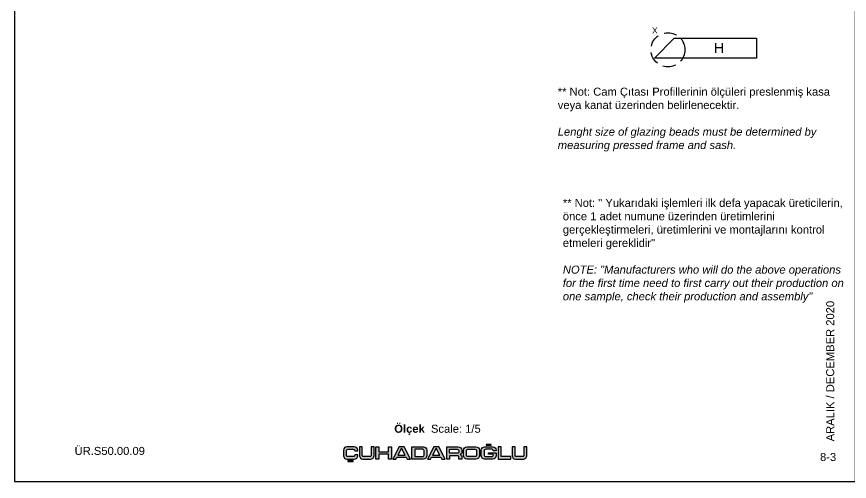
# Model space of a CAD drawing. Header units: millimetres. Extents: x 221 to 2771, y 196 to 840.
# Drawn here: x 881.8 to 1089.8, y 542.6 to 658.7 of the extents above; entities that cross this region are included whole.
import ezdxf

# ---------------------------------------------------------------- set-up
doc = ezdxf.new("R2010")
doc.units = ezdxf.units.MM
doc.linetypes.add('HIDDEN', pattern=[9.525, 6.35, -3.175])
for name, color, linetype in [('ANTET', 7, 'Continuous'), ('antet_k', 7, 'Continuous'), ('kesit_k', 7, 'Continuous'), ('yazı_numara_k', 21, 'Continuous')]:
    doc.layers.add(name, color=color, linetype=linetype)
doc.styles.get("Standard").update_dxf_attribs({"font": 'arial.ttf'})

# ---------------------------------------------------------------- blocks, each defined once
blk = doc.blocks.new('Rev.No.1A')
at = {"insert": (-570.02, 4668.22), "char_height": 2, "width": 54.4479, "attachment_point": 1}
blk.add_mtext('{\\C7;ÜR.S50.00.09}', dxfattribs=at)
blk = doc.blocks.new('S1.A')
at = {"color": 252}
blk.add_lwpolyline([(2269.17, -494.13), (2269.17, -791.13), (2479.17, -791.13), (2479.17, -494.13)], close=True, dxfattribs=at)
blk.add_blockref('Rev.No.1A', (2854.18, -5450.74))
blk = doc.blocks.new('ÇUHADAROĞLU')
at = {"layer": 'ANTET'}
h = blk.add_hatch(color=7, dxfattribs=at)
h.paths.add_polyline_path([(159.1, 19.64, -0.414214), (159.42, 19.96), (160.84, 19.96, -0.414214), (161.16, 19.64), (161.16, 19.54), (161.9, 19.54), (161.9, 19.73, 0.414214), (161.05, 20.59), (159.21, 20.59, 0.414214), (158.36, 19.73), (158.36, 18.36, 0.414214), (159.21, 17.51), (161.05, 17.51, 0.414214), (161.9, 18.36), (161.9, 18.55), (161.16, 18.55), (161.16, 18.46, -0.414214), (160.84, 18.13), (159.42, 18.13, -0.414214), (159.1, 18.46)])
h.paths.add_polyline_path([(159.48, 17.12), (159.48, 16.9), (160.78, 16.9), (160.78, 17.12)])
h.paths.add_polyline_path([(165.15, 17.51, 0.414214), (166, 18.36), (166, 20.59), (165.29, 20.59), (165.29, 18.39, -0.414214), (165.03, 18.13), (163.32, 18.13, -0.414214), (163.06, 18.39), (163.06, 20.59), (162.35, 20.59), (162.35, 18.36, 0.414214), (163.2, 17.51)])
h.paths.add_polyline_path([(167.19, 18.73), (169.58, 18.73), (169.58, 17.51), (170.32, 17.51), (170.32, 20.59), (169.58, 20.59), (169.58, 19.36), (167.19, 19.36), (167.19, 20.59), (166.45, 20.59), (166.45, 17.51), (167.19, 17.51)])
h.paths.add_polyline_path([(170.66, 17.51), (171.46, 17.51), (171.69, 17.95), (174.05, 17.95), (174.29, 17.51), (175.09, 17.51), (173.48, 20.6), (172.27, 20.6)])
h.paths.add_polyline_path([(171.97, 18.49), (172.87, 20.23), (173.78, 18.49)], flags=16)
h.paths.add_polyline_path([(175.43, 17.51), (178.34, 17.51, 0.414214), (179.19, 18.36), (179.19, 19.73, 0.414214), (178.34, 20.59), (175.43, 20.59)])
h.paths.add_polyline_path([(176.14, 19.96), (178.15, 19.96, -0.414214), (178.47, 19.64), (178.47, 18.46, -0.414214), (178.15, 18.13), (176.14, 18.13)], flags=16)
h.paths.add_polyline_path([(180.34, 17.95), (182.7, 17.95), (182.94, 17.51), (183.74, 17.51), (182.13, 20.6), (180.92, 20.6), (179.31, 17.51), (180.11, 17.51)])
h.paths.add_polyline_path([(180.62, 18.49), (181.52, 20.23), (182.43, 18.49)], flags=16)
h.paths.add_polyline_path([(184.84, 18.34), (186.84, 18.34, -0.414214), (187.17, 18.02), (187.17, 17.51), (187.88, 17.51), (187.88, 18.21, 0.203358), (187.78, 18.44, 0.098259), (187.5, 18.62), (187.5, 18.7, 0.058399), (187.74, 18.83, 0.246853), (187.88, 19.09), (187.88, 19.73, 0.414214), (187.03, 20.59), (184.13, 20.59), (184.13, 17.51), (184.84, 17.51)])
h.paths.add_polyline_path([(184.84, 18.99), (184.84, 19.96), (186.82, 19.96, -0.414214), (187.17, 19.61), (187.17, 19.31, -0.414214), (186.84, 18.99)], flags=16)
h.paths.add_polyline_path([(191.45, 17.51, 0.414214), (192.31, 18.36), (192.31, 19.73, 0.414214), (191.45, 20.59), (189.19, 20.59, 0.414214), (188.33, 19.73), (188.33, 18.36, 0.414214), (189.19, 17.51)])
h.paths.add_polyline_path([(189.37, 18.13, -0.414214), (189.05, 18.46), (189.05, 19.64, -0.414214), (189.37, 19.96), (191.27, 19.96, -0.414214), (191.59, 19.64), (191.59, 18.46, -0.414214), (191.27, 18.13)], flags=16)
h.paths.add_polyline_path([(193.61, 17.51), (195.66, 17.51, 0.414214), (196.51, 18.36), (196.51, 19.11), (194.59, 19.11), (194.59, 18.7), (195.78, 18.7), (195.78, 18.54, -0.414214), (195.37, 18.13), (193.9, 18.13, -0.414214), (193.49, 18.54), (193.49, 19.55, -0.414214), (193.9, 19.96), (195.37, 19.96, -0.407741), (195.78, 19.56), (196.51, 19.56), (196.51, 19.73, 0.414214), (195.66, 20.59), (193.61, 20.59, 0.414214), (192.76, 19.73), (192.76, 18.36, 0.414214)])
h.paths.add_polyline_path([(195.28, 20.97), (195.28, 21.19), (193.99, 21.19), (193.99, 20.97)])
h.paths.add_polyline_path([(200.14, 17.51), (200.14, 18.13), (197.76, 18.13), (197.76, 20.59), (196.97, 20.59), (196.97, 17.51)])
h.paths.add_polyline_path([(201.2, 18.39), (201.2, 20.59), (200.48, 20.59), (200.48, 18.36, 0.414214), (201.34, 17.51), (203.28, 17.51, 0.414214), (204.13, 18.36), (204.13, 20.59), (203.42, 20.59), (203.42, 18.39, -0.414214), (203.16, 18.13), (201.46, 18.13, -0.414214)])
h = blk.add_hatch(color=7, dxfattribs=at)
h.paths.add_polyline_path([(159.1, 19.64, -0.414214), (159.42, 19.96), (160.84, 19.96, -0.414214), (161.16, 19.64), (161.16, 19.54), (161.9, 19.54), (161.9, 19.73, 0.414214), (161.05, 20.59), (159.21, 20.59, 0.414214), (158.36, 19.73), (158.36, 18.36, 0.414214), (159.21, 17.51), (161.05, 17.51, 0.414214), (161.9, 18.36), (161.9, 18.55), (161.16, 18.55), (161.16, 18.46, -0.414214), (160.84, 18.13), (159.42, 18.13, -0.414214), (159.1, 18.46)])
h.paths.add_polyline_path([(159.48, 17.12), (159.48, 16.9), (160.78, 16.9), (160.78, 17.12)])
h.paths.add_polyline_path([(165.15, 17.51, 0.414214), (166, 18.36), (166, 20.59), (165.29, 20.59), (165.29, 18.39, -0.414214), (165.03, 18.13), (163.32, 18.13, -0.414214), (163.06, 18.39), (163.06, 20.59), (162.35, 20.59), (162.35, 18.36, 0.414214), (163.2, 17.51)])
h.paths.add_polyline_path([(167.19, 18.73), (169.58, 18.73), (169.58, 17.51), (170.32, 17.51), (170.32, 20.59), (169.58, 20.59), (169.58, 19.36), (167.19, 19.36), (167.19, 20.59), (166.45, 20.59), (166.45, 17.51), (167.19, 17.51)])
h.paths.add_polyline_path([(170.66, 17.51), (171.46, 17.51), (171.69, 17.95), (174.05, 17.95), (174.29, 17.51), (175.09, 17.51), (173.48, 20.6), (172.27, 20.6)])
h.paths.add_polyline_path([(171.97, 18.49), (172.87, 20.23), (173.78, 18.49)], flags=16)
h.paths.add_polyline_path([(175.43, 17.51), (178.34, 17.51, 0.414214), (179.19, 18.36), (179.19, 19.73, 0.414214), (178.34, 20.59), (175.43, 20.59)])
h.paths.add_polyline_path([(176.14, 19.96), (178.15, 19.96, -0.414214), (178.47, 19.64), (178.47, 18.46, -0.414214), (178.15, 18.13), (176.14, 18.13)], flags=16)
h.paths.add_polyline_path([(180.34, 17.95), (182.7, 17.95), (182.94, 17.51), (183.74, 17.51), (182.13, 20.6), (180.92, 20.6), (179.31, 17.51), (180.11, 17.51)])
h.paths.add_polyline_path([(180.62, 18.49), (181.52, 20.23), (182.43, 18.49)], flags=16)
h.paths.add_polyline_path([(184.84, 18.34), (186.84, 18.34, -0.414214), (187.17, 18.02), (187.17, 17.51), (187.88, 17.51), (187.88, 18.21, 0.203358), (187.78, 18.44, 0.098259), (187.5, 18.62), (187.5, 18.7, 0.058399), (187.74, 18.83, 0.246853), (187.88, 19.09), (187.88, 19.73, 0.414214), (187.03, 20.59), (184.13, 20.59), (184.13, 17.51), (184.84, 17.51)])
h.paths.add_polyline_path([(184.84, 18.99), (184.84, 19.96), (186.82, 19.96, -0.414214), (187.17, 19.61), (187.17, 19.31, -0.414214), (186.84, 18.99)], flags=16)
h.paths.add_polyline_path([(191.45, 17.51, 0.414214), (192.31, 18.36), (192.31, 19.73, 0.414214), (191.45, 20.59), (189.19, 20.59, 0.414214), (188.33, 19.73), (188.33, 18.36, 0.414214), (189.19, 17.51)])
h.paths.add_polyline_path([(189.37, 18.13, -0.414214), (189.05, 18.46), (189.05, 19.64, -0.414214), (189.37, 19.96), (191.27, 19.96, -0.414214), (191.59, 19.64), (191.59, 18.46, -0.414214), (191.27, 18.13)], flags=16)
h.paths.add_polyline_path([(193.61, 17.51), (195.66, 17.51, 0.414214), (196.51, 18.36), (196.51, 19.11), (194.59, 19.11), (194.59, 18.7), (195.78, 18.7), (195.78, 18.54, -0.414214), (195.37, 18.13), (193.9, 18.13, -0.414214), (193.49, 18.54), (193.49, 19.55, -0.414214), (193.9, 19.96), (195.37, 19.96, -0.407741), (195.78, 19.56), (196.51, 19.56), (196.51, 19.73, 0.414214), (195.66, 20.59), (193.61, 20.59, 0.414214), (192.76, 19.73), (192.76, 18.36, 0.414214)])
h.paths.add_polyline_path([(195.28, 20.97), (195.28, 21.19), (193.99, 21.19), (193.99, 20.97)])
h.paths.add_polyline_path([(200.14, 17.51), (200.14, 18.13), (197.76, 18.13), (197.76, 20.59), (196.97, 20.59), (196.97, 17.51)])
h.paths.add_polyline_path([(201.2, 18.39), (201.2, 20.59), (200.48, 20.59), (200.48, 18.36, 0.414214), (201.34, 17.51), (203.28, 17.51, 0.414214), (204.13, 18.36), (204.13, 20.59), (203.42, 20.59), (203.42, 18.39, -0.414214), (203.16, 18.13), (201.46, 18.13, -0.414214)])
at = {"layer": 'ANTET', "color": 7}
for points in [[(193.99, 21.19), (193.99, 20.97), (195.28, 20.97), (195.28, 21.19)], [(193.99, 21.19), (193.99, 20.97), (195.28, 20.97), (195.28, 21.19)], [(167.19, 20.59), (167.19, 19.36), (169.58, 19.36), (169.58, 20.59), (170.32, 20.59), (170.32, 17.51), (169.58, 17.51), (169.58, 18.73), (167.19, 18.73), (167.19, 17.51), (166.45, 17.51), (166.45, 20.59)], [(167.19, 20.59), (167.19, 19.36), (169.58, 19.36), (169.58, 20.59), (170.32, 20.59), (170.32, 17.51), (169.58, 17.51), (169.58, 18.73), (167.19, 18.73), (167.19, 17.51), (166.45, 17.51), (166.45, 20.59)], [(171.46, 17.51), (171.69, 17.95), (174.05, 17.95), (174.29, 17.51), (175.09, 17.51), (173.48, 20.6), (172.27, 20.6), (170.66, 17.51)], [(171.46, 17.51), (171.69, 17.95), (174.05, 17.95), (174.29, 17.51), (175.09, 17.51), (173.48, 20.6), (172.27, 20.6), (170.66, 17.51)], [(171.97, 18.49), (173.78, 18.49), (172.87, 20.23)], [(171.97, 18.49), (173.78, 18.49), (172.87, 20.23)], [(180.11, 17.51), (180.34, 17.95), (182.7, 17.95), (182.94, 17.51), (183.74, 17.51), (182.13, 20.6), (180.92, 20.6), (179.31, 17.51)], [(180.11, 17.51), (180.34, 17.95), (182.7, 17.95), (182.94, 17.51), (183.74, 17.51), (182.13, 20.6), (180.92, 20.6), (179.31, 17.51)], [(180.62, 18.49), (182.43, 18.49), (181.52, 20.23)], [(180.62, 18.49), (182.43, 18.49), (181.52, 20.23)], [(196.97, 20.59), (196.97, 17.51), (200.14, 17.51), (200.14, 18.13), (197.76, 18.13), (197.76, 20.59)], [(196.97, 20.59), (196.97, 17.51), (200.14, 17.51), (200.14, 18.13), (197.76, 18.13), (197.76, 20.59)], [(159.48, 17.12), (159.48, 16.9), (160.78, 16.9), (160.78, 17.12)], [(159.48, 17.12), (159.48, 16.9), (160.78, 16.9), (160.78, 17.12)]]:
    blk.add_lwpolyline(points, close=True, dxfattribs=at)
for points in [[(159.42, 18.13, -0.414214), (159.1, 18.46), (159.1, 19.64, -0.414214), (159.42, 19.96), (160.84, 19.96, -0.414214), (161.16, 19.64), (161.16, 19.54), (161.9, 19.54), (161.9, 19.73, 0.414214), (161.05, 20.59), (159.21, 20.59, 0.414214), (158.36, 19.73), (158.36, 18.36, 0.414214), (159.21, 17.51), (161.05, 17.51, 0.414214), (161.9, 18.36), (161.9, 18.55), (161.16, 18.55), (161.16, 18.46, -0.414214), (160.84, 18.13)], [(159.42, 18.13, -0.414214), (159.1, 18.46), (159.1, 19.64, -0.414214), (159.42, 19.96), (160.84, 19.96, -0.414214), (161.16, 19.64), (161.16, 19.54), (161.9, 19.54), (161.9, 19.73, 0.414214), (161.05, 20.59), (159.21, 20.59, 0.414214), (158.36, 19.73), (158.36, 18.36, 0.414214), (159.21, 17.51), (161.05, 17.51, 0.414214), (161.9, 18.36), (161.9, 18.55), (161.16, 18.55), (161.16, 18.46, -0.414214), (160.84, 18.13)], [(165.03, 18.13), (163.32, 18.13, -0.414214), (163.06, 18.39), (163.06, 20.59), (162.35, 20.59), (162.35, 18.36, 0.414214), (163.2, 17.51), (165.15, 17.51, 0.414214), (166, 18.36), (166, 20.59), (165.29, 20.59), (165.29, 18.39, -0.414214)], [(165.03, 18.13), (163.32, 18.13, -0.414214), (163.06, 18.39), (163.06, 20.59), (162.35, 20.59), (162.35, 18.36, 0.414214), (163.2, 17.51), (165.15, 17.51, 0.414214), (166, 18.36), (166, 20.59), (165.29, 20.59), (165.29, 18.39, -0.414214)], [(175.43, 17.51), (175.43, 20.59), (178.34, 20.59, -0.414214), (179.19, 19.73), (179.19, 18.36, -0.414214), (178.34, 17.51)], [(175.43, 17.51), (175.43, 20.59), (178.34, 20.59, -0.414214), (179.19, 19.73), (179.19, 18.36, -0.414214), (178.34, 17.51)], [(178.47, 19.64, 0.414214), (178.15, 19.96), (176.14, 19.96), (176.14, 18.13), (178.15, 18.13, 0.414214), (178.47, 18.46)], [(178.47, 19.64, 0.414214), (178.15, 19.96), (176.14, 19.96), (176.14, 18.13), (178.15, 18.13, 0.414214), (178.47, 18.46)], [(187.88, 18.21), (187.88, 17.51), (187.17, 17.51), (187.17, 18.02, 0.414214), (186.84, 18.34), (184.84, 18.34), (184.84, 17.51), (184.13, 17.51), (184.13, 20.59), (187.03, 20.59, -0.414214), (187.88, 19.73), (187.88, 19.09, -0.246853), (187.74, 18.83, -0.058399), (187.5, 18.7), (187.5, 18.62, -0.098259), (187.78, 18.44, -0.203358)], [(187.88, 18.21), (187.88, 17.51), (187.17, 17.51), (187.17, 18.02, 0.414214), (186.84, 18.34), (184.84, 18.34), (184.84, 17.51), (184.13, 17.51), (184.13, 20.59), (187.03, 20.59, -0.414214), (187.88, 19.73), (187.88, 19.09, -0.246853), (187.74, 18.83, -0.058399), (187.5, 18.7), (187.5, 18.62, -0.098259), (187.78, 18.44, -0.203358)], [(186.82, 19.96, -0.414214), (187.17, 19.61), (187.17, 19.31, -0.414214), (186.84, 18.99), (184.84, 18.99), (184.84, 19.96)], [(186.82, 19.96, -0.414214), (187.17, 19.61), (187.17, 19.31, -0.414214), (186.84, 18.99), (184.84, 18.99), (184.84, 19.96)], [(191.45, 17.51), (189.19, 17.51, -0.414214), (188.33, 18.36), (188.33, 19.73, -0.414214), (189.19, 20.59), (191.45, 20.59, -0.414214), (192.31, 19.73), (192.31, 18.36, -0.414214)], [(191.45, 17.51), (189.19, 17.51, -0.414214), (188.33, 18.36), (188.33, 19.73, -0.414214), (189.19, 20.59), (191.45, 20.59, -0.414214), (192.31, 19.73), (192.31, 18.36, -0.414214)], [(191.59, 19.64), (191.59, 18.46, -0.414214), (191.27, 18.13), (189.37, 18.13, -0.414214), (189.05, 18.46), (189.05, 19.64, -0.414214), (189.37, 19.96), (191.27, 19.96, -0.414214)], [(191.59, 19.64), (191.59, 18.46, -0.414214), (191.27, 18.13), (189.37, 18.13, -0.414214), (189.05, 18.46), (189.05, 19.64, -0.414214), (189.37, 19.96), (191.27, 19.96, -0.414214)], [(195.78, 18.54), (195.78, 18.7), (194.59, 18.7), (194.59, 19.11), (196.51, 19.11), (196.51, 18.36, -0.414214), (195.66, 17.51), (193.61, 17.51, -0.414214), (192.76, 18.36), (192.76, 19.73, -0.414214), (193.61, 20.59), (195.66, 20.59, -0.414214), (196.51, 19.73), (196.51, 19.56), (195.78, 19.56, 0.407741), (195.37, 19.96), (193.9, 19.96, 0.414214), (193.49, 19.55), (193.49, 18.54, 0.414214), (193.9, 18.13), (195.37, 18.13, 0.414214)], [(195.78, 18.54), (195.78, 18.7), (194.59, 18.7), (194.59, 19.11), (196.51, 19.11), (196.51, 18.36, -0.414214), (195.66, 17.51), (193.61, 17.51, -0.414214), (192.76, 18.36), (192.76, 19.73, -0.414214), (193.61, 20.59), (195.66, 20.59, -0.414214), (196.51, 19.73), (196.51, 19.56), (195.78, 19.56, 0.407741), (195.37, 19.96), (193.9, 19.96, 0.414214), (193.49, 19.55), (193.49, 18.54, 0.414214), (193.9, 18.13), (195.37, 18.13, 0.414214)], [(201.34, 17.51), (203.28, 17.51, 0.414214), (204.13, 18.36), (204.13, 20.59), (203.42, 20.59), (203.42, 18.39, -0.414214), (203.16, 18.13), (201.46, 18.13, -0.414214), (201.2, 18.39), (201.2, 20.59), (200.48, 20.59), (200.48, 18.36, 0.414214)], [(201.34, 17.51), (203.28, 17.51, 0.414214), (204.13, 18.36), (204.13, 20.59), (203.42, 20.59), (203.42, 18.39, -0.414214), (203.16, 18.13), (201.46, 18.13, -0.414214), (201.2, 18.39), (201.2, 20.59), (200.48, 20.59), (200.48, 18.36, 0.414214)]]:
    blk.add_lwpolyline(points, format="xyb", close=True, dxfattribs=at)
blk = doc.blocks.new('S50_SYF1')
blk.add_blockref('ÇUHADAROĞLU', (692.04, 2042.44))
at = {"layer": 'antet_k', "color": 0}
blk.add_blockref('S1.A', (-1500.92, 2845.51), dxfattribs=at)

msp = doc.modelspace()

# ---------------------------------------------------------------- linework, layer by layer
at = {"color": 7, "linetype": 'HIDDEN', "ltscale": 0.5}
msp.add_circle((1044.494, 650.41), 4.251, dxfattribs=at)
at = {"layer": 'kesit_k', "color": 252}
for p, q in [((1041.152, 648.278), (1046.065, 653.277)), ((1046.065, 653.277), (1066.606, 653.277)), ((1066.606, 653.277), (1066.606, 648.278)), ((1066.606, 648.278), (1041.152, 648.278))]:
    msp.add_line(p, q, dxfattribs=at)

# ---------------------------------------------------------------- block references
msp.add_blockref('S50_SYF1', (113.062, -1511.773))

# ---------------------------------------------------------------- texts
at = {"char_height": 2}
for s, insert, attachment_point in [('{\\fArial|b0|i0|c162|p34;\\H1.25x;H}', (1058.524, 652.132), 3), ('{\\fArial Unicode MS|b1|i0|c162|p34;{\\C7;Ölçek\\fArial Unicode MS|b0|i0|c162|p34;  Scale: 1/5}}', (976.143, 556.75), 1)]:
    msp.add_mtext(s, dxfattribs=dict(at, insert=insert, attachment_point=attachment_point))
for s, insert, width, attachment_point in [('{\\fArial|b0|i0|c162|p18;\\C32;**\\C256; Not: Cam Çıtası Profillerinin ölçüleri preslenmiş kasa veya kanat üzerinden belirlenecektir.\\P\\P\\fArial|b0|i1|c162|p18;Lenght size of glazing beads must be determined by measuring pressed frame and sash.}', (1016.977, 640.945), 69.91372, 1), ('{\\fArial Unicode MS|b0|i0|c0|p0;\\C7;8-3}', (1086.521, 549.705), 4.43689, 3)]:
    msp.add_mtext(s, dxfattribs=dict(at, insert=insert, width=width, attachment_point=attachment_point))
at = {"color": 7, "transparency": 33554687, "insert": (1018.244, 613.168), "char_height": 2, "width": 70.6533, "attachment_point": 1}
msp.add_mtext('{\\fArial|b0|i0|c1|p0;{\\C32;** \\C256;Not: " Yukarıdaki işlemleri ilk defa yapacak üreticilerin, önce 1 adet numune üzerinden üretimlerini gerçekleştirmeleri, üretimlerini ve montajlarını kontrol etmeleri gereklidir"\\P\\P\\fArial|b0|i1|c1|p0;NOTE: "Manufacturers who will do the above operations for the first time need to first carry out their production on one sample, check their production and assembly"}}', dxfattribs=at)
at = {"insert": (1084.018, 552.601), "char_height": 2, "width": 44.87301, "attachment_point": 1, "rotation": 90}
msp.add_mtext('{\\fArial Unicode MS|b0|i0|c162|p34;\\C7;ARALIK\\fArial Unicode MS|b0|i0|c0|p34; / \\fArial Unicode MS|b0|i0|c162|p34;DECEMBER\\fArial Unicode MS|b0|i0|c0|p34; 2020}', dxfattribs=at)
at = {"layer": 'yazı_numara_k', "color": 0, "insert": (1041.919, 655.971), "char_height": 1.5, "attachment_point": 3}
msp.add_mtext('{\\fArial|b0|i0|c162|p34;X}', dxfattribs=at)

doc.saveas('drawing.dxf')
